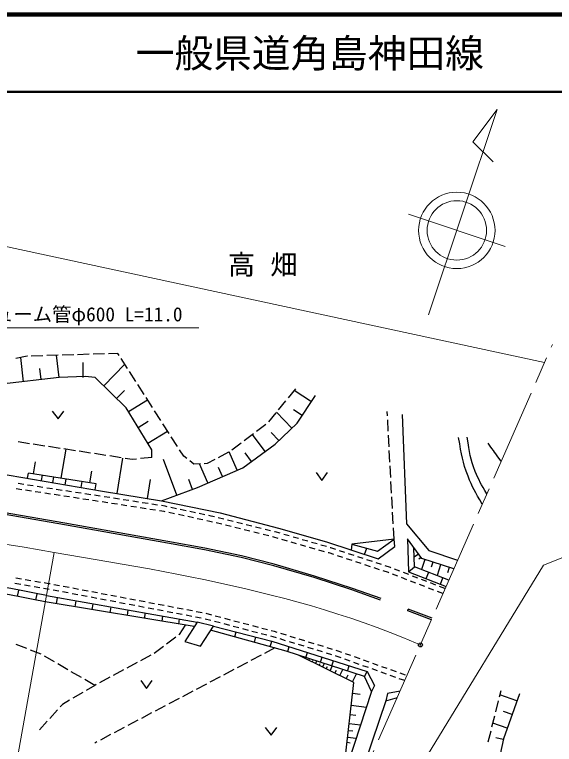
# Model space of a CAD drawing. Units: millimetres, scale not verified. Extents: x 40000 to 680000, y 20000 to 380000.
# Drawn here: x 201071 to 270858, y 285580 to 380000 of the extents above; entities that cross this region are included whole.
import ezdxf
from ezdxf.enums import TextEntityAlignment as Align

# ---------------------------------------------------------------- set-up
doc = ezdxf.new("R2010")
doc.units = ezdxf.units.MM
doc.header["$LTSCALE"] = 1000
doc.header["$PDMODE"] = 32
doc.header["$PDSIZE"] = 500
doc.linetypes.add('CHAIN', pattern=[18.5, 12, -1.5, 3.5, -1.5])
for name, color, linetype, lineweight in [('M-BGD', 7, 'Continuous', 25), ('M-BMK', 2, 'CHAIN', 13), ('M-BMK-SRVR', 3, 'Continuous', 13), ('M-STR-HTXT', 7, 'Continuous', 13), ('M-TTL', 2, 'Continuous', 140), ('M-TTL-LINE', 7, 'Continuous', 50), ('M-TTL-TXT', 7, 'Continuous', 13)]:
    doc.layers.add(name, color=color, linetype=linetype, lineweight=lineweight)
doc.layers.add('M-BMK-HTXT', color=7, linetype='Continuous')
doc.layers.add('M-OTRS', color=6, linetype='Continuous')
doc.styles.add('ＭＳ ゴシック', font='')
doc.styles.get('ＭＳ ゴシック').set_extended_font_data('MS Gothic')

msp = doc.modelspace()

# ---------------------------------------------------------------- linework, layer by layer
at = {"layer": 'M-BGD'}
for p, q in [((214418, 336161), (213214, 336124)), ((214577, 335913), (214418, 336161)), ((202674, 335803), (201245, 335528)), ((202234, 332507), (201857, 335646)), ((202718, 335804), (202674, 335803)), ((204718, 335865), (203218, 335820)), ((206717, 335926), (205217, 335881)), ((206813, 333057), (206470, 335919)), ((208716, 335987), (207216, 335941)), ((210715, 336048), (209215, 336002)), ((212714, 336109), (211215, 336063)), ((215657, 334229), (214847, 335492)), ((209924, 333061), (209924, 335005)), ((212593, 331982), (215322, 334752)), ((204523, 332782), (204352, 334213)), ((216737, 332545), (215927, 333808)), ((206847, 333061), (199396, 332167)), ((210186, 333180), (206847, 333061)), ((211497, 333061), (210186, 333180)), ((215491, 329126), (211497, 333061)), ((217816, 330862), (217006, 332125)), ((237370, 331571), (236421, 330408)), ((214248, 330351), (215268, 331386)), ((239438, 329904), (237217, 331384)), ((237608, 327159), (239993, 330736)), ((215795, 328633), (218269, 330156)), ((218896, 329178), (218086, 330441)), ((236105, 330021), (235157, 328859)), ((205933, 328701), (206683, 327701)), ((206683, 327701), (207433, 328701)), ((218830, 323702), (215491, 329126)), ((219975, 327495), (219166, 328757)), ((238254, 328128), (237143, 328868)), ((249277, 328089), (249247, 328641)), ((234841, 328471), (233893, 327309)), ((236907, 326487), (234917, 328564)), ((251182, 328254), (251735, 314102)), ((217050, 326593), (218325, 327378)), ((221055, 325811), (220245, 327074)), ((233551, 326948), (232351, 326048)), ((234747, 324417), (237608, 327159)), ((249384, 326092), (249304, 327590)), ((218306, 324553), (220855, 326122)), ((235246, 324895), (234251, 325934)), ((222135, 324128), (221325, 325390)), ((231951, 325748), (230751, 324848)), ((233446, 323469), (231844, 325668)), ((249491, 324095), (249411, 325593)), ((202996, 324488), (201514, 324716)), ((204973, 324185), (203491, 324412)), ((206950, 323881), (205467, 324109)), ((230351, 324548), (229151, 323648)), ((230574, 321377), (234747, 324417)), ((207096, 320011), (207744, 323759)), ((208927, 323577), (207444, 323805)), ((210904, 323274), (209421, 323501)), ((212880, 322970), (211398, 323198)), ((218830, 322688), (218830, 323702)), ((222943, 322867), (222405, 323707)), ((228735, 323373), (227410, 322670)), ((229842, 321056), (228808, 323412)), ((231687, 322188), (230886, 323287)), ((249598, 322098), (249517, 323596)), ((203507, 320579), (203777, 322141)), ((214857, 322666), (213375, 322894)), ((214327, 318029), (215082, 322632)), ((216266, 322450), (215351, 322590)), ((216838, 322503), (216266, 322450)), ((218830, 322688), (217336, 322549)), ((222046, 317815), (220319, 322459)), ((223341, 322560), (222943, 322867)), ((224255, 321853), (223736, 322254)), ((226968, 322436), (225983, 321913)), ((196594, 321079), (212451, 318336)), ((225099, 321883), (224255, 321853)), ((224731, 318813), (230574, 321377)), ((226072, 319401), (224985, 321879)), ((225983, 321913), (225599, 321900)), ((227957, 320228), (227440, 321407)), ((249704, 320101), (249624, 321599)), ((202753, 320013), (202868, 320680)), ((211602, 319298), (202868, 320680)), ((204537, 319705), (204657, 320397)), ((206026, 319447), (206150, 320161)), ((210782, 319428), (211045, 320946)), ((240040, 320741), (240790, 319741)), ((240790, 319741), (241540, 320741)), ((202257, 319200), (201515, 319313)), ((207619, 319172), (207746, 319909)), ((209682, 318815), (209814, 319581)), ((211466, 318507), (211602, 319298)), ((218238, 317387), (218639, 319831)), ((224075, 318569), (223603, 319837)), ((249811, 318104), (249731, 319601)), ((202002, 318531), (201260, 318643)), ((203237, 318343), (202496, 318455)), ((203492, 319012), (202751, 319125)), ((204473, 318155), (203732, 318268)), ((204728, 318824), (203987, 318937)), ((205964, 318636), (205223, 318749)), ((207200, 318448), (206458, 318561)), ((208436, 318260), (207694, 318373)), ((212451, 318336), (220082, 317084)), ((220082, 317084), (224731, 318813)), ((205709, 317967), (204967, 318080)), ((206945, 317779), (206203, 317892)), ((208180, 317591), (207439, 317704)), ((209416, 317403), (208675, 317516)), ((209671, 318072), (208930, 318185)), ((210652, 317215), (209911, 317328)), ((210907, 317884), (210166, 317997)), ((211598, 317779), (211402, 317809)), ((212143, 317695), (211598, 317779)), ((213378, 317503), (212637, 317618)), ((214613, 317311), (213872, 317426)), ((249918, 316106), (249838, 317604)), ((211492, 317087), (211146, 317140)), ((211888, 317026), (211492, 317087)), ((213123, 316834), (212382, 316949)), ((214358, 316642), (213617, 316757)), ((215593, 316450), (214852, 316565)), ((215848, 317119), (215107, 317234)), ((216828, 316259), (216087, 316374)), ((217084, 316927), (216342, 317042)), ((218319, 316736), (217578, 316851)), ((219554, 316544), (218813, 316659)), ((220519, 316394), (220048, 316467)), ((220082, 317084), (227633, 315539)), ((220786, 316336), (220519, 316394)), ((207517, 314005), (197292, 315762)), ((218064, 316067), (217323, 316182)), ((219299, 315875), (218558, 315990)), ((220392, 315705), (219793, 315798)), ((220533, 315675), (220392, 315705)), ((221755, 315412), (221021, 315570)), ((222008, 316074), (221275, 316231)), ((223230, 315811), (222497, 315969)), ((224453, 315548), (223719, 315706)), ((225675, 315286), (224941, 315443)), ((227633, 315539), (235207, 313549)), ((250025, 314109), (249945, 315607)), ((222977, 315150), (222243, 315307)), ((224199, 314887), (223466, 315045)), ((225421, 314624), (224688, 314782)), ((226307, 314434), (225910, 314519)), ((226464, 315116), (226163, 315181)), ((226641, 314351), (226307, 314434)), ((226894, 315010), (226464, 315116)), ((228107, 314711), (227379, 314890)), ((229321, 314411), (228593, 314591)), ((220847, 311621), (207517, 314005)), ((227854, 314052), (227126, 314232)), ((229068, 313753), (228340, 313932)), ((230281, 313453), (229553, 313633)), ((230535, 314112), (229806, 314292)), ((231748, 313813), (231020, 313992)), ((232962, 313513), (232234, 313693)), ((235207, 313549), (241398, 311780)), ((250132, 312112), (250052, 313610)), ((251735, 314102), (254610, 310675)), ((231495, 313154), (230767, 313334)), ((232709, 312855), (231981, 313034)), ((233922, 312555), (233194, 312735)), ((234175, 313214), (233447, 313394)), ((234779, 313065), (234661, 313094)), ((235383, 312892), (234779, 313065)), ((236585, 312547), (235864, 312754)), ((225615, 310774), (220847, 311621)), ((234599, 312389), (234408, 312436)), ((235131, 312236), (234599, 312389)), ((236332, 311891), (235611, 312098)), ((237534, 311547), (236813, 311753)), ((237786, 312203), (237065, 312409)), ((238988, 311858), (238267, 312065)), ((240189, 311513), (239468, 311720)), ((241398, 311780), (248087, 309569)), ((250132, 312112), (244659, 311504)), ((247976, 310564), (250132, 312112)), ((250242, 311172), (250132, 312112)), ((253725, 309625), (251846, 312167)), ((251846, 312167), (252011, 307911)), ((230351, 309771), (225615, 310774)), ((238735, 311202), (238014, 311409)), ((239937, 310857), (239216, 311064)), ((241138, 310513), (240417, 310720)), ((241391, 311169), (240670, 311375)), ((241936, 311012), (241871, 311031)), ((242584, 310798), (241936, 311012)), ((244659, 311504), (244585, 310727)), ((244659, 311504), (247976, 310564)), ((246322, 310153), (246588, 310958)), ((248087, 309569), (250242, 311172)), ((252785, 308574), (252707, 311002)), ((254610, 310675), (258345, 309403)), ((234585, 308704), (230351, 309771)), ((241730, 310343), (241619, 310375)), ((242332, 310144), (241730, 310343)), ((243519, 309751), (242807, 309987)), ((243771, 310405), (243059, 310641)), ((244958, 310012), (244246, 310248)), ((246144, 309620), (245432, 309855)), ((253302, 310198), (252746, 309787)), ((253630, 309753), (253352, 309548)), ((244706, 309358), (243994, 309594)), ((245893, 308966), (245181, 309201)), ((247079, 308573), (246367, 308808)), ((247331, 309227), (246619, 309462)), ((248518, 308834), (247806, 309070)), ((254098, 309503), (253680, 308223)), ((257850, 308276), (253725, 309625)), ((255122, 309168), (254913, 308528)), ((256146, 308833), (255688, 307433)), ((239792, 307167), (234585, 308704)), ((248266, 308180), (247554, 308416)), ((249413, 307800), (248741, 308023)), ((249649, 308460), (248992, 308677)), ((249703, 308439), (249649, 308460)), ((250870, 307990), (250170, 308259)), ((252011, 307911), (252785, 308574)), ((252011, 307911), (256862, 306027)), ((257216, 306833), (252785, 308574)), ((254296, 307023), (254619, 307854)), ((257266, 308467), (257037, 307767)), ((201212, 307130), (201952, 307006)), ((202445, 306922), (203184, 306797)), ((244685, 305568), (239792, 307167)), ((249452, 307785), (249413, 307800)), ((250619, 307336), (249919, 307606)), ((251785, 306887), (251085, 307157)), ((252037, 307541), (251337, 307810)), ((253203, 307091), (252503, 307361)), ((254370, 306642), (253670, 306912)), ((256125, 306313), (256445, 307136)), ((201121, 306436), (201861, 306311)), ((202354, 306228), (203093, 306103)), ((203586, 306020), (204326, 305895)), ((203677, 306714), (204417, 306589)), ((204910, 306506), (205468, 306412)), ((205468, 306412), (205649, 306377)), ((206140, 306284), (206877, 306145)), ((207368, 306051), (208105, 305912)), ((252952, 306438), (252252, 306708)), ((254118, 305989), (253418, 306258)), ((255536, 306193), (254836, 306463)), ((256703, 305744), (256003, 306014)), ((201439, 304725), (201598, 305548)), ((203831, 304254), (203997, 305075)), ((204819, 305811), (205344, 305723)), ((205344, 305723), (205558, 305682)), ((206049, 305589), (206786, 305449)), ((207277, 305356), (208014, 305216)), ((208505, 305123), (209242, 304984)), ((208596, 305819), (209333, 305679)), ((209824, 305586), (210561, 305446)), ((211052, 305353), (211789, 305213)), ((212281, 305120), (213017, 304980)), ((248386, 304250), (244685, 305568)), ((255285, 305540), (254585, 305809)), ((256451, 305091), (255751, 305360)), ((205186, 304831), (224681, 301410)), ((206488, 303768), (206622, 304579)), ((208901, 303369), (209031, 304156)), ((209733, 304890), (210470, 304751)), ((210961, 304658), (211698, 304518)), ((212190, 304425), (212926, 304285)), ((213418, 304192), (214155, 304052)), ((213509, 304887), (214246, 304747)), ((214737, 304654), (215474, 304514)), ((215965, 304421), (216702, 304281)), ((217193, 304188), (217930, 304049)), ((224302, 300823), (205016, 304011)), ((211102, 303005), (211228, 303771)), ((213431, 302620), (213554, 303363)), ((214646, 303959), (215383, 303819)), ((215874, 303726), (216611, 303586)), ((217102, 303493), (217839, 303353)), ((218330, 303260), (219067, 303120)), ((218421, 303955), (219158, 303816)), ((219649, 303722), (220386, 303583)), ((220877, 303490), (221614, 303350)), ((222105, 303257), (222842, 303117)), ((215647, 302254), (215766, 302974)), ((217875, 301885), (217990, 302584)), ((219558, 303027), (220295, 302888)), ((220133, 301512), (220245, 302188)), ((220786, 302794), (221523, 302655)), ((222014, 302561), (222751, 302422)), ((223243, 302329), (223979, 302189)), ((223334, 303024), (224070, 302884)), ((224562, 302791), (225299, 302651)), ((225786, 302539), (226511, 302348)), ((226994, 302221), (227720, 302031)), ((251899, 302870), (251970, 303057)), ((254967, 301712), (251899, 302870)), ((255038, 301899), (251970, 303057)), ((222301, 301154), (222409, 301808)), ((224681, 301410), (223064, 298905)), ((224471, 302096), (225208, 301956)), ((226769, 300888), (224681, 301410)), ((225694, 301840), (226419, 301649)), ((226903, 301522), (227628, 301331)), ((228111, 301204), (228837, 301013)), ((228203, 301904), (228929, 301713)), ((229412, 301586), (230138, 301395)), ((230621, 301268), (231347, 301077)), ((223103, 301021), (222333, 299792)), ((225099, 298278), (226769, 300888)), ((236163, 297652), (226417, 300338)), ((226769, 300888), (234336, 298957)), ((229320, 300886), (230046, 300696)), ((230529, 300568), (231255, 300378)), ((231830, 300950), (232556, 300760)), ((233039, 300632), (233764, 300442)), ((234248, 300315), (234649, 300209)), ((221895, 299460), (220700, 298554)), ((222333, 299792), (222293, 299762)), ((229544, 299476), (229725, 300133)), ((231738, 300251), (232464, 300060)), ((232082, 298777), (232276, 299482)), ((232947, 299933), (233673, 299742)), ((234156, 299615), (234458, 299536)), ((234458, 299536), (234877, 299408)), ((234649, 300209), (234970, 300111)), ((235448, 299965), (236165, 299746)), ((236643, 299600), (237361, 299380)), ((202649, 297968), (201254, 298518)), ((223064, 298905), (225099, 298278)), ((234131, 298212), (234336, 298957)), ((234336, 298957), (246652, 294991)), ((235355, 299262), (236072, 299042)), ((236550, 298896), (237267, 298677)), ((237746, 298531), (238463, 298311)), ((237839, 299234), (238556, 299015)), ((239034, 298869), (239751, 298649)), ((240229, 298503), (240947, 298284)), ((204510, 297234), (203114, 297784)), ((220301, 298252), (219106, 297345)), ((234702, 298055), (233376, 297354)), ((246287, 294364), (236163, 297652)), ((236387, 297590), (236566, 298239)), ((238711, 296825), (238923, 297479)), ((238941, 298165), (239658, 297946)), ((240136, 297800), (240854, 297580)), ((241332, 297434), (242049, 297215)), ((241425, 298138), (242142, 297918)), ((242620, 297772), (242843, 297704)), ((242843, 297704), (243330, 297530)), ((206246, 296244), (204951, 297001)), ((218666, 297107), (217345, 296397)), ((232934, 297120), (231608, 296419)), ((244930, 293581), (237777, 297128)), ((238649, 296695), (238697, 296793)), ((239097, 296473), (239194, 296668)), ((240609, 296208), (240823, 296868)), ((242527, 297069), (242622, 297040)), ((242622, 297040), (243235, 296820)), ((243705, 296652), (244411, 296399)), ((243800, 297361), (244507, 297108)), ((244977, 296940), (245683, 296687)), ((246154, 296518), (246860, 296265)), ((207973, 295235), (206678, 295992)), ((216905, 296161), (215583, 295450)), ((231166, 296186), (229840, 295485)), ((239545, 296251), (239626, 296414)), ((239993, 296029), (240155, 296356)), ((240441, 295807), (240555, 296036)), ((240889, 295585), (241116, 296043)), ((241369, 295347), (241518, 295647)), ((241849, 295109), (242146, 295709)), ((242069, 295734), (242284, 296397)), ((244111, 295071), (244328, 295739)), ((244882, 296230), (245588, 295977)), ((246059, 295809), (246765, 295556)), ((247331, 296097), (248037, 295844)), ((248508, 295675), (249214, 295422)), ((209699, 294226), (208404, 294983)), ((215143, 295214), (213822, 294504)), ((229398, 295251), (228072, 294550)), ((242477, 294798), (242671, 295190)), ((243104, 294487), (243494, 295271)), ((243926, 294079), (244181, 294593)), ((244748, 293672), (245257, 294699)), ((246287, 294364), (246652, 294991)), ((246652, 294991), (247592, 293216)), ((247236, 295387), (247942, 295134)), ((248413, 294966), (249119, 294713)), ((249684, 295254), (250391, 295001)), ((250861, 294832), (251567, 294579)), ((211426, 293216), (210131, 293973)), ((213381, 294267), (212060, 293557)), ((217371, 293828), (218121, 292828)), ((218121, 292828), (218871, 293828)), ((227629, 294317), (226303, 293616)), ((247226, 292433), (246287, 294364)), ((249589, 294544), (250295, 294291)), ((250766, 294123), (251472, 293870)), ((211426, 293216), (210322, 292568)), ((211619, 293320), (211426, 293216)), ((225861, 293382), (224535, 292681)), ((243521, 281213), (244930, 293581)), ((247592, 293216), (247226, 292433)), ((209891, 292314), (208598, 291555)), ((224093, 292448), (222767, 291747)), ((247226, 292433), (243521, 281213)), ((244774, 292212), (245756, 292100)), ((249262, 292172), (249053, 291233)), ((250903, 292459), (249262, 292172)), ((263755, 291714), (263962, 292550)), ((266018, 291201), (263822, 291984)), ((266354, 292143), (264268, 286291)), ((208166, 291301), (207251, 290763)), ((222325, 291513), (220998, 290812)), ((249053, 291233), (244805, 278577)), ((249053, 291233), (250555, 291668)), ((263272, 289773), (263634, 291229)), ((206624, 290065), (205623, 288949)), ((207251, 290763), (206958, 290437)), ((220556, 290579), (219230, 289878)), ((244595, 290640), (246560, 290416)), ((218788, 289644), (217462, 288943)), ((244461, 289461), (245197, 289377)), ((262790, 287832), (263152, 289288)), ((265392, 289444), (264294, 289835)), ((205289, 288576), (204287, 287460)), ((217020, 288710), (215694, 288009)), ((244326, 288282), (245800, 288114)), ((264765, 287687), (262918, 288346)), ((215252, 287775), (213925, 287074)), ((233476, 287766), (234226, 286766)), ((234226, 286766), (234976, 287766)), ((244226, 287398), (244778, 287335)), ((262308, 285892), (262669, 287347)), ((213483, 286841), (212157, 286140)), ((244125, 286514), (245230, 286388)), ((264249, 286206), (263291, 286416)), ((264268, 286291), (263352, 282119)), ((211715, 285906), (211426, 285753)), ((244049, 285851), (244464, 285804))]:
    msp.add_line(p, q, dxfattribs=at)
msp.add_lwpolyline([(248453, 304439), (244750, 305757), (239851, 307358), (234638, 308897), (230396, 309966), (225653, 310971), (220882, 311818), (207551, 314202), (197322, 315959), (188849, 317152), (183795, 317780), (176105, 318533), (169984, 318972), (153022, 319508)], dxfattribs=at)
for radius, end in [(251776, 89.66838), (250938, 89.73197)]:
    msp.add_arc((154093, 58294), radius, 78.29156, end, dxfattribs=at)
for points in [[(261534, 316663), (260579, 318250), (260278, 318815), (259695, 320293), (258962, 322155), (258866, 322970), (258479, 325269)], [(262121, 317999), (261348, 319261), (261112, 319720), (260635, 320902), (259970, 322548), (259907, 323287), (259585, 325324)]]:
    msp.add_open_spline(points, degree=3, knots=[0, 0, 0, 0, 1, 1, 1, 2, 2, 2, 2], dxfattribs=at)
msp.add_open_spline([(263969, 322207), (263131, 323378), (263131, 323378), (262293, 324550)], degree=3, dxfattribs=at)
at = {"layer": 'M-BMK'}
msp.add_line((233254, 252278), (270611, 337329), dxfattribs=at)
for points in [[(206179, 310404), (204249, 310741), (202318, 311078), (200387, 311412), (198456, 311743), (196524, 312069), (194590, 312389), (192656, 312702), (190720, 313007), (188783, 313303), (186845, 313589), (184904, 313862), (182962, 314123), (181018, 314370), (179072, 314602), (177125, 314818), (175175, 315015), (173224, 315195), (171271, 315354), (171078, 315367)], [(206179, 310404), (207943, 310109), (209708, 309812), (211471, 309514), (213234, 309212), (214997, 308905), (216758, 308593), (218518, 308273), (220277, 307946), (222034, 307610), (223789, 307263), (225541, 306905), (227291, 306534), (229038, 306149), (230782, 305750), (232522, 305335), (234258, 304902), (235989, 304452), (237715, 303982), (239435, 303492), (241150, 302981), (242857, 302448), (244557, 301891), (246249, 301310), (247932, 300703), (249605, 300070), (251267, 299410), (252918, 298722), (253562, 298444)]]:
    msp.add_lwpolyline(points, dxfattribs=at)
at = {"layer": 'M-BMK-SRVR'}
for p, q in [((254587, 341145), (263460, 367701)), ((263460, 367701), (260332, 363537)), ((260332, 363537), (262935, 360931)), ((251992, 354168), (264489, 349992))]:
    msp.add_line(p, q, dxfattribs=at)
for radius in [4941, 3843]:
    msp.add_circle((258241, 352080), radius, dxfattribs=at)
at = {"layer": 'M-OTRS'}
msp.add_point((253535, 298451), dxfattribs=at)
at = {"layer": 'M-STR-HTXT'}
for p, q in [((193495, 351361), (269576, 334971)), ((193817, 339460), (224880, 339460)), ((338626, 336285), (269448, 308758)), ((206179, 310404), (197158, 259770)), ((269448, 308758), (241814, 263508))]:
    msp.add_line(p, q, dxfattribs=at)
at = {"layer": 'M-TTL'}
msp.add_line((680000, 380000), (40000, 380000), dxfattribs=at)
at = {"layer": 'M-TTL-LINE'}
msp.add_line((40000, 370000), (680000, 370000), dxfattribs=at)

# ---------------------------------------------------------------- texts
at = {"layer": 'M-BMK-HTXT', "insert": (234143, 346088), "char_height": 2566, "attachment_point": 8, "style": 'ＭＳ ゴシック'}
msp.add_mtext('\\T1.57;高畑', dxfattribs=at)
at = {"layer": 'M-STR-HTXT', "style": 'ＭＳ ゴシック'}
msp.add_text('ヒューム管φ600 L=11.0', height=1833, dxfattribs=at).set_placement((209349, 339760), align=Align.BOTTOM_CENTER)
at = {"layer": 'M-TTL-TXT', "style": 'ＭＳ ゴシック'}
msp.add_text('一般県道角島神田線', height=3666, dxfattribs=at).set_placement((216734, 375000), align=Align.MIDDLE_LEFT)

doc.saveas('drawing.dxf')
